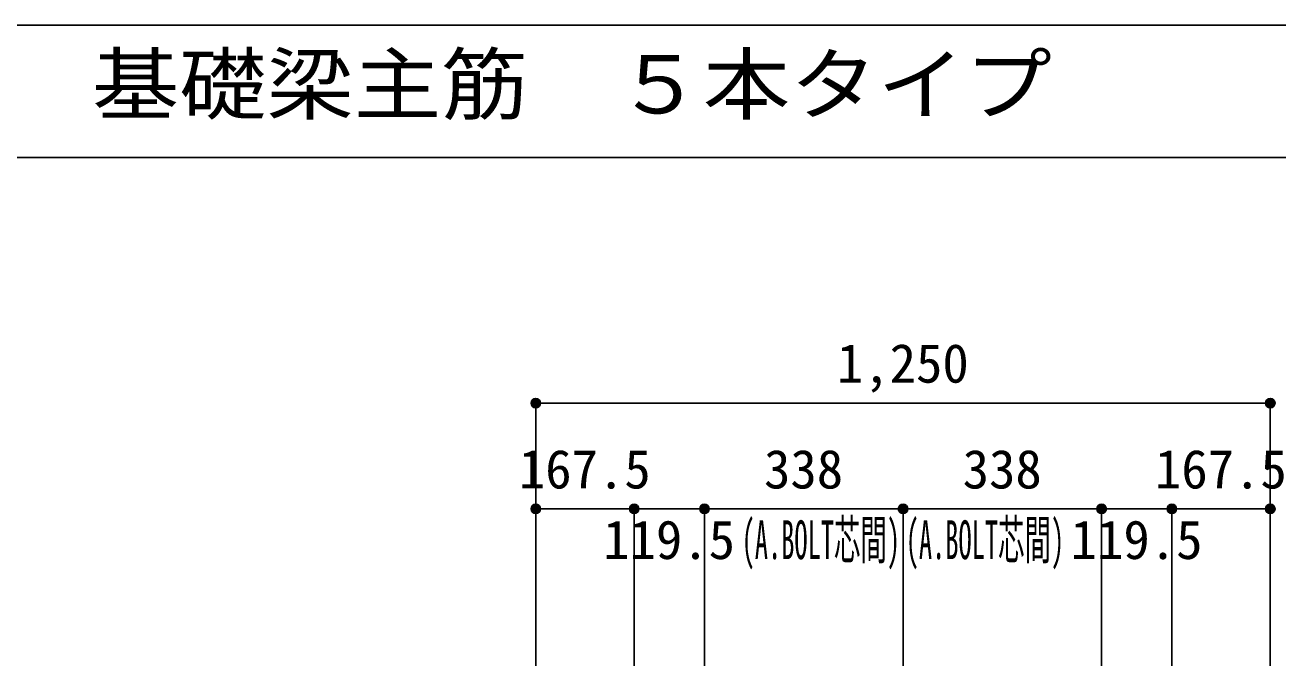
# Model space of a CAD drawing. Units: millimetres at full size, sheet at 1:30. Extents: x -5973 to 5954, y -4195 to 4201.
# Drawn here: x -942 to 1190, y 3111 to 4201 of the extents above; entities that cross this region are included whole.
import ezdxf
from ezdxf.enums import TextEntityAlignment as Align

# ---------------------------------------------------------------- set-up
doc = ezdxf.new("R2010")
doc.units = ezdxf.units.MM
doc.header["$LTSCALE"] = 30
doc.header["$PDMODE"] = 32
doc.header["$PDSIZE"] = 15
for name, color, linetype in [('0-7_文字', 4, 'Continuous'), ('0-D_寸法', 4, 'Continuous'), ('6-7_文字', 7, 'Continuous'), ('F-0_枠', 6, 'Continuous')]:
    doc.layers.add(name, color=color, linetype=linetype)
doc.styles.add('ＭＳ ゴシック', font='')
doc.styles.get('ＭＳ ゴシック').set_extended_font_data('MS Gothic')

msp = doc.modelspace()

# ---------------------------------------------------------------- linework, layer by layer
at = {"layer": '0-D_寸法'}
for p, q in [((-72.56, 3558.07), (-72.56, 3378.07)), ((-72.56, 3558.07), (1177.44, 3558.07)), ((-72.56, 3558.07), (1177.44, 3558.07)), ((-72.56, 3558.07), (-72.56, 3111.03)), ((1177.44, 3558.07), (1177.44, 3111.03)), ((-72.56, 3378.07), (94.94, 3378.07)), ((94.94, 3378.07), (94.94, 3111.03)), ((94.94, 3378.07), (214.44, 3378.07)), ((214.44, 3378.07), (214.44, 3111.03)), ((214.44, 3378.07), (552.44, 3378.07)), ((890.44, 3378.07), (552.44, 3378.07)), ((552.44, 3378.07), (552.44, 3111.03)), ((1009.94, 3378.07), (890.44, 3378.07)), ((890.44, 3378.07), (890.44, 3111.03)), ((1177.44, 3378.07), (1009.94, 3378.07)), ((1009.94, 3378.07), (1009.94, 3111.03))]:
    msp.add_line(p, q, dxfattribs=at)
for centre, radius in [((-72.56, 3558.07), 8), ((-72.56, 3558.07), 7.2), ((-72.56, 3558.07), 6.4), ((-72.56, 3558.07), 5.6), ((-72.56, 3558.07), 4.8), ((-72.56, 3558.07), 4), ((-72.56, 3558.07), 3.2), ((-72.56, 3558.07), 2.4), ((1177.44, 3558.07), 8), ((1177.44, 3558.07), 7.2), ((1177.44, 3558.07), 6.4), ((1177.44, 3558.07), 5.6), ((1177.44, 3558.07), 4.8), ((1177.44, 3558.07), 4), ((1177.44, 3558.07), 3.2), ((1177.44, 3558.07), 2.4), ((-72.56, 3558.07), 1.6), ((-72.56, 3558.07), 0.8), ((1177.44, 3558.07), 1.6), ((1177.44, 3558.07), 0.8), ((-72.56, 3378.07), 8), ((-72.56, 3378.07), 7.2), ((-72.56, 3378.07), 6.4), ((-72.56, 3378.07), 5.6), ((-72.56, 3378.07), 4.8), ((-72.56, 3378.07), 4), ((-72.56, 3378.07), 3.2), ((-72.56, 3378.07), 2.4), ((-72.56, 3378.07), 1.6), ((-72.56, 3378.07), 0.8), ((94.94, 3378.07), 8), ((94.94, 3378.07), 7.2), ((94.94, 3378.07), 6.4), ((94.94, 3378.07), 5.6), ((94.94, 3378.07), 4.8), ((94.94, 3378.07), 4), ((94.94, 3378.07), 3.2), ((94.94, 3378.07), 2.4), ((94.94, 3378.07), 1.6), ((94.94, 3378.07), 0.8), ((214.44, 3378.07), 8), ((214.44, 3378.07), 7.2), ((214.44, 3378.07), 6.4), ((214.44, 3378.07), 5.6), ((214.44, 3378.07), 4.8), ((214.44, 3378.07), 4), ((214.44, 3378.07), 3.2), ((214.44, 3378.07), 2.4), ((214.44, 3378.07), 1.6), ((214.44, 3378.07), 0.8), ((552.44, 3378.07), 8), ((552.44, 3378.07), 7.2), ((552.44, 3378.07), 6.4), ((552.44, 3378.07), 5.6), ((552.44, 3378.07), 4.8), ((552.44, 3378.07), 4), ((552.44, 3378.07), 3.2), ((552.44, 3378.07), 2.4), ((552.44, 3378.07), 1.6), ((552.44, 3378.07), 0.8), ((890.44, 3378.07), 8), ((890.44, 3378.07), 7.2), ((890.44, 3378.07), 6.4), ((890.44, 3378.07), 5.6), ((890.44, 3378.07), 4.8), ((890.44, 3378.07), 4), ((890.44, 3378.07), 3.2), ((890.44, 3378.07), 2.4), ((890.44, 3378.07), 1.6), ((890.44, 3378.07), 0.8), ((1009.94, 3378.07), 8), ((1009.94, 3378.07), 7.2), ((1009.94, 3378.07), 6.4), ((1009.94, 3378.07), 5.6), ((1009.94, 3378.07), 4.8), ((1009.94, 3378.07), 4), ((1009.94, 3378.07), 3.2), ((1009.94, 3378.07), 2.4), ((1009.94, 3378.07), 1.6), ((1009.94, 3378.07), 0.8), ((1177.44, 3378.07), 8), ((1177.44, 3378.07), 7.2), ((1177.44, 3378.07), 6.4), ((1177.44, 3378.07), 5.6), ((1177.44, 3378.07), 4.8), ((1177.44, 3378.07), 4), ((1177.44, 3378.07), 3.2), ((1177.44, 3378.07), 2.4), ((1177.44, 3378.07), 1.6), ((1177.44, 3378.07), 0.8)]:
    msp.add_circle(centre, radius, dxfattribs=at)
at = {"layer": '0-D_寸法', "color": 7}
for p in [(-72.56, 3558.07), (-72.56, 3558.07), (1177.44, 3558.07), (-72.56, 3378.07), (94.94, 3378.07), (214.44, 3378.07), (552.44, 3378.07), (890.44, 3378.07), (1009.94, 3378.07), (1177.44, 3378.07)]:
    msp.add_point(p, dxfattribs=at)
at = {"layer": 'F-0_枠'}
msp.add_line((-5972.88, 4201.15), (5954.1, 4201.15), dxfattribs=at)
at = {"layer": 'F-0_枠', "color": 2}
msp.add_line((-5972.88, 3976.15), (3723.6, 3976.15), dxfattribs=at)

# ---------------------------------------------------------------- texts
at = {"layer": '0-7_文字', "style": 'ＭＳ ゴシック', "width": 0.5}
for p in [(277.83, 3272.87), (557.05, 3272.87)]:
    msp.add_text('(A.BOLT芯間)', height=65.98, dxfattribs=at).set_placement(p, align=Align.BOTTOM_LEFT)
at = {"layer": '0-D_寸法', "style": 'ＭＳ ゴシック'}
for s, p in [('1,250', (439.94, 3573.07)), ('167.5', (-101.31, 3393.07)), ('338', (315.94, 3393.07)), ('338', (653.94, 3393.07)), ('167.5', (981.19, 3393.07)), ('119.5', (42.19, 3273.07)), ('119.5', (837.69, 3273.07))]:
    msp.add_text(s, height=65.98, dxfattribs=at).set_placement(p, align=Align.BOTTOM_LEFT)
at = {"layer": '6-7_文字', "color": 2, "style": 'ＭＳ ゴシック', "width": 1.1}
msp.add_text('\u3000\u3000基礎梁主筋\u3000５本タイプ', height=98.97, dxfattribs=at).set_placement((-1124.64, 4021.15), align=Align.BOTTOM_LEFT)

doc.saveas('drawing.dxf')
